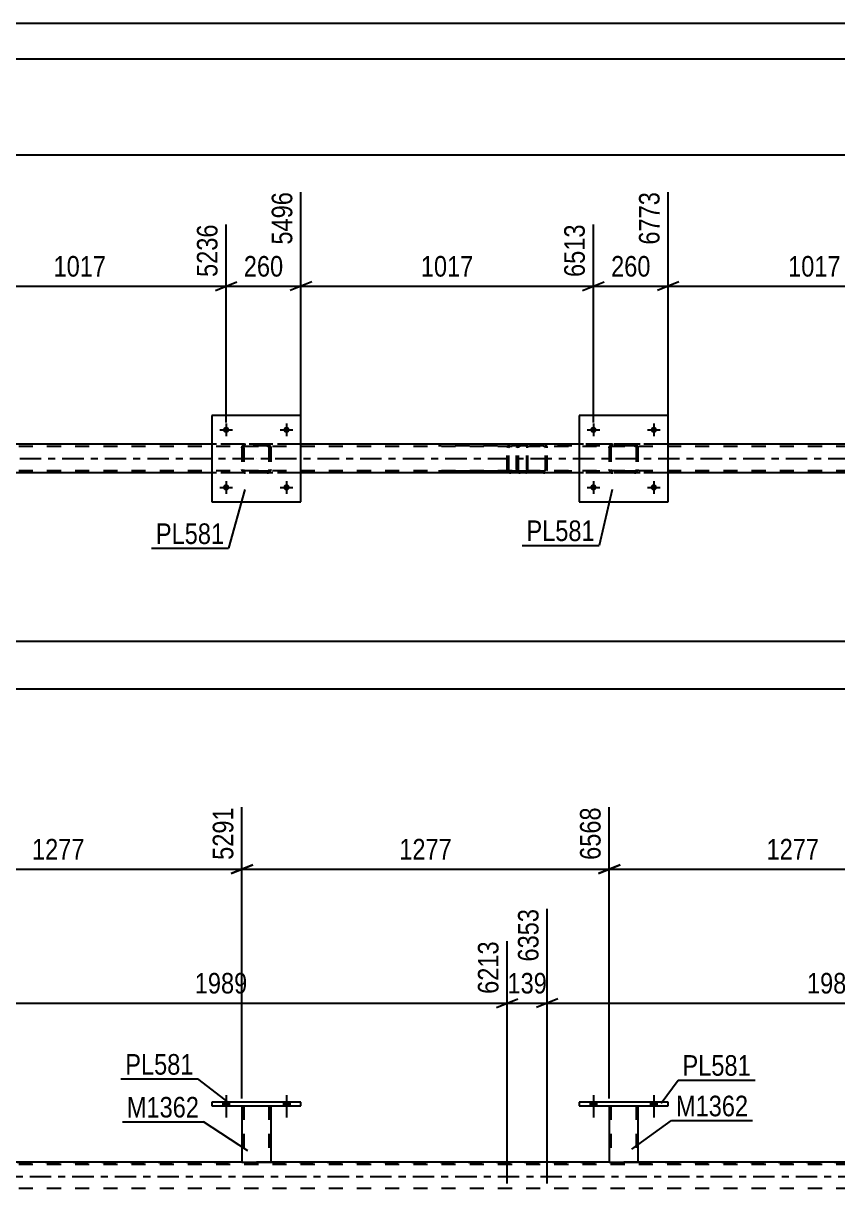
# Model space of a CAD drawing. Header units: millimetres. Extents: x -75 to 766, y -434 to 160.
# Drawn here: x 172.3 to 285.6, y -1.8 to 160.4 of the extents above; entities that cross this region are included whole.
import ezdxf

# ---------------------------------------------------------------- set-up
doc = ezdxf.new("R2010")
doc.units = ezdxf.units.MM
doc.linetypes.add('DXK_LINE_DOT2', pattern=[3.9198, 1.9599, -1.9599])
doc.linetypes.add('DXK_LINE_DOT3', pattern=[5.9187, 2.979, -0.9799, 0.9799, -0.9799])
doc.styles.add('Arial Narrow', font='ARIALN.TTF', dxfattribs={"height": 0.2})

# ---------------------------------------------------------------- blocks, each defined once
blk = doc.blocks.new('Unknown-814185074-1135')
at = {"color": 5, "linetype": 'Continuous'}
for p, q in [((766.44, 160.41), (-74.56, 160.41)), ((761.44, 155.41), (-69.56, 155.41))]:
    blk.add_line(p, q, dxfattribs=at)
blk = doc.blocks.new('Bolt-814185074-2464 - 2456')
at = {"linetype": 'Continuous'}
for points in [[(200.95, 103.86, -1), (200.07, 103.86, -1)], [(209.35, 103.86, -1), (208.47, 103.86, -1)]]:
    blk.add_hatch(color=1, dxfattribs=at).paths.add_polyline_path(points)
at = {"color": 1, "linetype": 'Continuous'}
for p, q in [((199.63, 103.86), (201.39, 103.86)), ((200.51, 104.74), (200.51, 102.98)), ((208.03, 103.86), (209.79, 103.86)), ((208.91, 104.74), (208.91, 102.98))]:
    blk.add_line(p, q, dxfattribs=at)
blk = doc.blocks.new('Bolt-814185074-2465 - 2456')
at = {"linetype": 'Continuous'}
for points in [[(200.95, 95.86, -1), (200.07, 95.86, -1)], [(209.35, 95.86, -1), (208.47, 95.86, -1)]]:
    blk.add_hatch(color=1, dxfattribs=at).paths.add_polyline_path(points)
at = {"color": 1, "linetype": 'Continuous'}
for p, q in [((199.63, 95.86), (201.39, 95.86)), ((200.51, 96.74), (200.51, 94.98)), ((208.03, 95.86), (209.79, 95.86)), ((208.91, 96.74), (208.91, 94.98))]:
    blk.add_line(p, q, dxfattribs=at)
blk = doc.blocks.new('Bolt-814185074-2466 - 2456')
at = {"linetype": 'Continuous'}
for points in [[(252.03, 103.86, -1), (251.15, 103.86, -1)], [(260.43, 103.86, -1), (259.55, 103.86, -1)]]:
    blk.add_hatch(color=1, dxfattribs=at).paths.add_polyline_path(points)
at = {"color": 1, "linetype": 'Continuous'}
for p, q in [((250.71, 103.86), (252.47, 103.86)), ((251.59, 104.74), (251.59, 102.98)), ((259.11, 103.86), (260.87, 103.86)), ((259.99, 104.74), (259.99, 102.98))]:
    blk.add_line(p, q, dxfattribs=at)
blk = doc.blocks.new('Bolt-814185074-2467 - 2456')
at = {"linetype": 'Continuous'}
for points in [[(252.03, 95.86, -1), (251.15, 95.86, -1)], [(260.43, 95.86, -1), (259.55, 95.86, -1)]]:
    blk.add_hatch(color=1, dxfattribs=at).paths.add_polyline_path(points)
at = {"color": 1, "linetype": 'Continuous'}
for p, q in [((250.71, 95.86), (252.47, 95.86)), ((251.59, 96.74), (251.59, 94.98)), ((259.11, 95.86), (260.87, 95.86)), ((259.99, 96.74), (259.99, 94.98))]:
    blk.add_line(p, q, dxfattribs=at)
blk = doc.blocks.new('Part-814185074-2602 - 2456')
at = {"color": 7, "linetype": 'DXK_LINE_DOT2'}
for p, q in [((640.09, 101.54), (35.67, 101.54)), ((636.85, 101.86), (96.35, 101.86)), ((210.91, 101.86), (198.51, 101.86)), ((261.99, 101.86), (249.59, 101.86)), ((640.09, 98.18), (35.67, 98.18)), ((636.85, 97.86), (96.35, 97.86)), ((210.91, 97.86), (198.51, 97.86)), ((261.99, 97.86), (249.59, 97.86))]:
    blk.add_line(p, q, dxfattribs=at)
at = {"color": 2, "linetype": 'Continuous'}
for p, q in [((198.51, 101.86), (159.83, 101.86)), ((249.59, 101.86), (210.91, 101.86)), ((300.67, 101.86), (261.99, 101.86)), ((198.51, 97.86), (159.83, 97.86)), ((249.59, 97.86), (210.91, 97.86)), ((300.67, 97.86), (261.99, 97.86))]:
    blk.add_line(p, q, dxfattribs=at)
at = {"color": 7, "linetype": 'DXK_LINE_DOT3'}
blk.add_line((35.67, 99.86), (640.09, 99.86), dxfattribs=at)
blk = doc.blocks.new('Part-814185074-2514 - 2456')
at = {"color": 2, "linetype": 'Continuous'}
for p, q in [((210.91, 105.86), (198.51, 105.86)), ((198.51, 105.86), (198.51, 93.86)), ((210.91, 93.86), (210.91, 105.86)), ((198.51, 93.86), (210.91, 93.86))]:
    blk.add_line(p, q, dxfattribs=at)
blk = doc.blocks.new('Part-814185074-2515 - 2456')
at = {"color": 7, "linetype": 'DXK_LINE_DOT2'}
for p, q in [((202.71, 101.38), (202.74, 101.57)), ((202.74, 101.57), (202.71, 101.38)), ((202.71, 101.38), (202.71, 98.34)), ((202.95, 101.38), (202.97, 101.48)), ((202.95, 101.38), (202.95, 98.34)), ((202.97, 101.48), (203.02, 101.55)), ((203, 101.83), (203.19, 101.86)), ((203.19, 101.86), (203, 101.83)), ((203.02, 101.55), (203.1, 101.61)), ((203.1, 101.61), (203.19, 101.62)), ((206.23, 101.86), (203.19, 101.86)), ((206.23, 101.62), (203.19, 101.62)), ((206.23, 101.86), (206.41, 101.83)), ((206.41, 101.83), (206.23, 101.86)), ((206.23, 101.62), (206.32, 101.61)), ((206.32, 101.61), (206.4, 101.55)), ((206.4, 101.55), (206.45, 101.48)), ((206.45, 101.48), (206.47, 101.38)), ((206.47, 101.38), (206.47, 98.34)), ((206.67, 101.57), (206.71, 101.38)), ((206.71, 101.38), (206.67, 101.57)), ((206.71, 101.38), (206.71, 98.34)), ((202.74, 98.16), (202.71, 98.34)), ((202.71, 98.34), (202.74, 98.16)), ((202.97, 98.25), (202.95, 98.34)), ((203.02, 98.17), (202.97, 98.25)), ((203.19, 97.86), (203, 97.9)), ((203, 97.9), (203.19, 97.86)), ((203.1, 98.12), (203.02, 98.17)), ((203.19, 98.1), (203.1, 98.12)), ((206.23, 98.1), (203.19, 98.1)), ((206.23, 97.86), (203.19, 97.86)), ((206.32, 98.12), (206.23, 98.1)), ((206.41, 97.9), (206.23, 97.86)), ((206.23, 97.86), (206.41, 97.9)), ((206.4, 98.17), (206.32, 98.12)), ((206.45, 98.25), (206.4, 98.17)), ((206.47, 98.34), (206.45, 98.25)), ((206.71, 98.34), (206.67, 98.16)), ((206.67, 98.16), (206.71, 98.34))]:
    blk.add_line(p, q, dxfattribs=at)
at = {"color": 7, "linetype": 'DXK_LINE_DOT3'}
blk.add_line((204.71, 99.86), (204.71, 99.86), dxfattribs=at)
at = {"color": 7, "linetype": 'DXK_LINE_DOT2'}
for centre, start, end in [((203.19, 101.38), 112.5, 157.5), ((203.19, 101.38), 112.5, 157.5), ((206.23, 101.38), 22.5, 67.5), ((206.23, 101.38), 22.5, 67.5), ((203.19, 98.34), 202.5, 247.5), ((203.19, 98.34), 202.5, 247.5), ((206.23, 98.34), 292.5, 337.5), ((206.23, 98.34), 292.5, 337.5)]:
    blk.add_arc(centre, 0.48, start, end, dxfattribs=at)
blk = doc.blocks.new('Part-814185074-2520 - 2456')
at = {"color": 2, "linetype": 'Continuous'}
for p, q in [((261.99, 105.86), (249.59, 105.86)), ((249.59, 105.86), (249.59, 93.86)), ((261.99, 93.86), (261.99, 105.86)), ((249.59, 93.86), (261.99, 93.86))]:
    blk.add_line(p, q, dxfattribs=at)
blk = doc.blocks.new('Part-814185074-2521 - 2456')
at = {"color": 7, "linetype": 'DXK_LINE_DOT2'}
for p, q in [((253.79, 101.38), (253.82, 101.57)), ((253.82, 101.57), (253.79, 101.38)), ((253.79, 101.38), (253.79, 98.34)), ((254.03, 101.38), (254.05, 101.48)), ((254.03, 101.38), (254.03, 98.34)), ((254.05, 101.48), (254.1, 101.55)), ((254.08, 101.83), (254.27, 101.86)), ((254.27, 101.86), (254.08, 101.83)), ((254.1, 101.55), (254.18, 101.61)), ((254.18, 101.61), (254.27, 101.62)), ((257.31, 101.86), (254.27, 101.86)), ((257.31, 101.62), (254.27, 101.62)), ((257.31, 101.86), (257.49, 101.83)), ((257.49, 101.83), (257.31, 101.86)), ((257.31, 101.62), (257.4, 101.61)), ((257.4, 101.61), (257.48, 101.55)), ((257.48, 101.55), (257.53, 101.48)), ((257.53, 101.48), (257.55, 101.38)), ((257.55, 101.38), (257.55, 98.34)), ((257.75, 101.57), (257.79, 101.38)), ((257.79, 101.38), (257.75, 101.57)), ((257.79, 101.38), (257.79, 98.34)), ((253.82, 98.16), (253.79, 98.34)), ((253.79, 98.34), (253.82, 98.16)), ((254.05, 98.25), (254.03, 98.34)), ((254.1, 98.17), (254.05, 98.25)), ((254.27, 97.86), (254.08, 97.9)), ((254.08, 97.9), (254.27, 97.86)), ((254.18, 98.12), (254.1, 98.17)), ((254.27, 98.1), (254.18, 98.12)), ((257.31, 98.1), (254.27, 98.1)), ((257.31, 97.86), (254.27, 97.86)), ((257.4, 98.12), (257.31, 98.1)), ((257.49, 97.9), (257.31, 97.86)), ((257.31, 97.86), (257.49, 97.9)), ((257.48, 98.17), (257.4, 98.12)), ((257.53, 98.25), (257.48, 98.17)), ((257.55, 98.34), (257.53, 98.25)), ((257.79, 98.34), (257.75, 98.16)), ((257.75, 98.16), (257.79, 98.34))]:
    blk.add_line(p, q, dxfattribs=at)
at = {"color": 7, "linetype": 'DXK_LINE_DOT3'}
blk.add_line((255.79, 99.86), (255.79, 99.86), dxfattribs=at)
at = {"color": 7, "linetype": 'DXK_LINE_DOT2'}
for centre, start, end in [((254.27, 101.38), 112.5, 157.5), ((254.27, 101.38), 112.5, 157.5), ((257.31, 101.38), 22.5, 67.5), ((257.31, 101.38), 22.5, 67.5), ((254.27, 98.34), 202.5, 247.5), ((254.27, 98.34), 202.5, 247.5), ((257.31, 98.34), 292.5, 337.5), ((257.31, 98.34), 292.5, 337.5)]:
    blk.add_arc(centre, 0.48, start, end, dxfattribs=at)
blk = doc.blocks.new('Part-814185074-2662 - 2456')
at = {"color": 7, "linetype": 'DXK_LINE_DOT2'}
for p, q in [((240.94, 101.52), (240.91, 101.38)), ((240.91, 98.34), (240.91, 101.38)), ((240.95, 101.57), (240.94, 101.52)), ((241.16, 101.38), (241.18, 101.48)), ((241.16, 98.34), (241.16, 101.38)), ((241.18, 101.48), (241.24, 101.55)), ((241.42, 101.86), (241.22, 101.83)), ((241.24, 101.55), (241.32, 101.61)), ((241.32, 101.61), (241.42, 101.62)), ((256.41, 101.86), (241.42, 101.86)), ((256.41, 101.62), (241.42, 101.62)), ((244.85, 101.83), (244.65, 101.86)), ((244.65, 101.62), (244.75, 101.61)), ((244.75, 101.61), (244.83, 101.55)), ((244.83, 101.55), (244.89, 101.48)), ((244.89, 101.48), (244.91, 101.38)), ((244.91, 98.34), (244.91, 101.38)), ((245.14, 101.52), (245.13, 101.57)), ((245.17, 101.38), (245.14, 101.52)), ((245.17, 98.34), (245.17, 101.38)), ((240.91, 98.34), (240.93, 98.26)), ((240.93, 98.26), (240.95, 98.16)), ((241.18, 98.28), (241.16, 98.34)), ((241.18, 98.25), (241.18, 98.28)), ((241.24, 98.17), (241.18, 98.25)), ((241.22, 97.9), (241.42, 97.86)), ((241.32, 98.12), (241.24, 98.17)), ((241.42, 98.1), (241.32, 98.12)), ((256.41, 98.1), (241.42, 98.1)), ((256.41, 97.86), (241.42, 97.86)), ((244.75, 98.12), (244.65, 98.1)), ((244.65, 97.86), (244.85, 97.9)), ((244.83, 98.17), (244.75, 98.12)), ((244.89, 98.25), (244.83, 98.17)), ((244.89, 98.25), (244.9, 98.28)), ((244.9, 98.28), (244.91, 98.34)), ((245.13, 98.16), (245.15, 98.26)), ((245.15, 98.26), (245.17, 98.34))]:
    blk.add_line(p, q, dxfattribs=at)
for centre, start, end in [((241.4, 101.36), 110.7583, 155.68), ((244.67, 101.36), 24.32, 69.2417), ((241.4, 98.36), 204.32, 249.2417)]:
    blk.add_arc(centre, 0.496, start, end, dxfattribs=at)
blk = doc.blocks.new('Part-814185074-2663 - 2456')
at = {"color": 7, "linetype": 'DXK_LINE_DOT2'}
for p, q in [((242.18, 101.86), (230.03, 101.86)), ((242.18, 101.62), (230.03, 101.62)), ((239.62, 101.52), (239.59, 101.38)), ((239.59, 98.34), (239.59, 101.38)), ((239.63, 101.57), (239.62, 101.52)), ((239.84, 101.38), (239.86, 101.48)), ((239.84, 98.34), (239.84, 101.38)), ((239.86, 101.48), (239.92, 101.55)), ((240.09, 101.86), (239.9, 101.83)), ((239.92, 101.55), (240, 101.61)), ((240, 101.61), (240.09, 101.62)), ((240.91, 101.62), (240.91, 101.86)), ((242.29, 101.83), (242.18, 101.86)), ((242.18, 101.62), (242.24, 101.61)), ((242.24, 101.61), (242.28, 101.55)), ((242.28, 101.55), (242.31, 101.48)), ((242.38, 101.72), (242.29, 101.83)), ((242.31, 101.48), (242.32, 101.38)), ((242.32, 98.34), (242.32, 101.38)), ((242.43, 101.57), (242.38, 101.72)), ((242.46, 101.38), (242.43, 101.57)), ((242.46, 98.34), (242.46, 101.38)), ((242.18, 98.1), (230.03, 98.1)), ((242.18, 97.86), (230.03, 97.86)), ((239.59, 98.34), (239.61, 98.26)), ((239.61, 98.26), (239.63, 98.16)), ((239.86, 98.28), (239.84, 98.34)), ((239.86, 98.25), (239.86, 98.28)), ((239.92, 98.17), (239.86, 98.25)), ((239.9, 97.9), (240.09, 97.86)), ((240, 98.12), (239.92, 98.17)), ((240.09, 98.1), (240, 98.12)), ((240.91, 97.86), (240.91, 98.1)), ((242.24, 98.12), (242.18, 98.1)), ((242.18, 97.86), (242.29, 97.9)), ((242.28, 98.17), (242.24, 98.12)), ((242.31, 98.25), (242.28, 98.17)), ((242.29, 97.9), (242.38, 98)), ((242.32, 98.34), (242.31, 98.25)), ((242.38, 98), (242.43, 98.16)), ((242.43, 98.16), (242.46, 98.34))]:
    blk.add_line(p, q, dxfattribs=at)
for centre, start, end in [((240.08, 101.37), 111.1938, 156.1502), ((240.08, 98.36), 203.8498, 248.8062)]:
    blk.add_arc(centre, 0.492, start, end, dxfattribs=at)
blk = doc.blocks.new('Bolt-814185074-3460 - 3452')
at = {"linetype": 'Continuous'}
for points in [[(200.07, 9.84), (200.95, 9.84), (200.95, 10.32), (200.07, 10.32)], [(208.47, 9.84), (209.35, 9.84), (209.35, 10.32), (208.47, 10.32)]]:
    blk.add_hatch(color=1, dxfattribs=at).paths.add_polyline_path(points)
at = {"color": 1, "linetype": 'Continuous'}
for p, q in [((200.07, 10.32), (200.07, 9.84)), ((200.51, 11.32), (200.51, 8.2)), ((200.95, 10.32), (200.95, 9.84)), ((208.47, 10.32), (208.47, 9.84)), ((208.91, 11.32), (208.91, 8.2)), ((209.35, 10.32), (209.35, 9.84))]:
    blk.add_line(p, q, dxfattribs=at)
blk = doc.blocks.new('Part-814185074-3522 - 3452')
at = {"color": 2, "linetype": 'Continuous'}
for p, q in [((198.51, 10.32), (198.51, 9.84)), ((210.91, 10.32), (198.51, 10.32)), ((198.51, 9.84), (210.91, 9.84)), ((210.91, 9.84), (210.91, 10.32))]:
    blk.add_line(p, q, dxfattribs=at)
blk = doc.blocks.new('Bolt-814185074-3461 - 3452')
at = {"linetype": 'Continuous'}
for points in [[(200.07, 9.84), (200.95, 9.84), (200.95, 10.32), (200.07, 10.32)], [(208.47, 9.84), (209.35, 9.84), (209.35, 10.32), (208.47, 10.32)]]:
    blk.add_hatch(color=1, dxfattribs=at).paths.add_polyline_path(points)
at = {"color": 1, "linetype": 'Continuous'}
for p, q in [((200.07, 10.32), (200.07, 9.84)), ((200.51, 11.32), (200.51, 8.2)), ((200.95, 10.32), (200.95, 9.84)), ((208.47, 10.32), (208.47, 9.84)), ((208.91, 11.32), (208.91, 8.2)), ((209.35, 10.32), (209.35, 9.84))]:
    blk.add_line(p, q, dxfattribs=at)
blk = doc.blocks.new('Bolt-814185074-3462 - 3452')
at = {"linetype": 'Continuous'}
for points in [[(251.15, 9.84), (252.03, 9.84), (252.03, 10.32), (251.15, 10.32)], [(259.55, 9.84), (260.43, 9.84), (260.43, 10.32), (259.55, 10.32)]]:
    blk.add_hatch(color=1, dxfattribs=at).paths.add_polyline_path(points)
at = {"color": 1, "linetype": 'Continuous'}
for p, q in [((251.15, 10.32), (251.15, 9.84)), ((251.59, 11.32), (251.59, 8.2)), ((252.03, 10.32), (252.03, 9.84)), ((259.55, 10.32), (259.55, 9.84)), ((259.99, 11.32), (259.99, 8.2)), ((260.43, 10.32), (260.43, 9.84))]:
    blk.add_line(p, q, dxfattribs=at)
blk = doc.blocks.new('Part-814185074-3527 - 3452')
at = {"color": 2, "linetype": 'Continuous'}
for p, q in [((202.71, 9.84), (202.71, 2)), ((206.71, 9.84), (206.71, 2)), ((202.71, 2), (206.71, 2))]:
    blk.add_line(p, q, dxfattribs=at)
at = {"color": 7, "linetype": 'DXK_LINE_DOT2'}
for p, q in [((202.71, 9.84), (206.71, 9.84)), ((202.71, 9.84), (202.71, 9.84)), ((202.71, 9.84), (202.71, 9.84)), ((202.95, 9.84), (202.95, 2)), ((206.47, 9.84), (206.47, 2)), ((206.71, 9.84), (206.71, 9.84)), ((206.71, 9.84), (206.71, 9.84)), ((206.41, 2), (206.45, 2)), ((206.41, 2), (206.45, 2)), ((206.45, 2), (206.47, 2)), ((206.45, 2), (206.47, 2))]:
    blk.add_line(p, q, dxfattribs=at)
blk = doc.blocks.new('Bolt-814185074-3463 - 3452')
at = {"linetype": 'Continuous'}
for points in [[(251.15, 9.84), (252.03, 9.84), (252.03, 10.32), (251.15, 10.32)], [(259.55, 9.84), (260.43, 9.84), (260.43, 10.32), (259.55, 10.32)]]:
    blk.add_hatch(color=1, dxfattribs=at).paths.add_polyline_path(points)
at = {"color": 1, "linetype": 'Continuous'}
for p, q in [((251.15, 10.32), (251.15, 9.84)), ((251.59, 11.32), (251.59, 8.2)), ((252.03, 10.32), (252.03, 9.84)), ((259.55, 10.32), (259.55, 9.84)), ((259.99, 11.32), (259.99, 8.2)), ((260.43, 10.32), (260.43, 9.84))]:
    blk.add_line(p, q, dxfattribs=at)
blk = doc.blocks.new('Part-814185074-3532 - 3452')
at = {"color": 2, "linetype": 'Continuous'}
for p, q in [((249.59, 10.32), (249.59, 9.84)), ((261.99, 10.32), (249.59, 10.32)), ((249.59, 9.84), (261.99, 9.84)), ((261.99, 9.84), (261.99, 10.32))]:
    blk.add_line(p, q, dxfattribs=at)
blk = doc.blocks.new('Part-814185074-3537 - 3452')
at = {"color": 2, "linetype": 'Continuous'}
for p, q in [((253.79, 9.84), (253.79, 2)), ((257.79, 9.84), (257.79, 2)), ((253.79, 2), (257.79, 2))]:
    blk.add_line(p, q, dxfattribs=at)
at = {"color": 7, "linetype": 'DXK_LINE_DOT2'}
for p, q in [((253.79, 9.84), (257.79, 9.84)), ((253.79, 9.84), (253.79, 9.84)), ((253.79, 9.84), (253.79, 9.84)), ((254.03, 9.84), (254.03, 2)), ((257.55, 9.84), (257.55, 2)), ((257.79, 9.84), (257.79, 9.84)), ((257.79, 9.84), (257.79, 9.84)), ((257.49, 2), (257.53, 2)), ((257.49, 2), (257.53, 2)), ((257.53, 2), (257.55, 2)), ((257.53, 2), (257.55, 2))]:
    blk.add_line(p, q, dxfattribs=at)
blk = doc.blocks.new('Part-814185074-3741 - 3452')
at = {"color": 7, "linetype": 'DXK_LINE_DOT3'}
blk.add_line((205.44, -132.62), (154.48, 7.4), dxfattribs=at)
at = {"color": 2, "linetype": 'Continuous'}
for p, q in [((160.03, -2), (155.77, -2)), ((202.4, -118.4), (160.03, -2)), ((198.14, -118.4), (157.32, -6.25))]:
    blk.add_line(p, q, dxfattribs=at)
at = {"color": 7, "linetype": 'DXK_LINE_DOT2'}
for p, q in [((155.77, -2), (157.32, -6.25)), ((200.15, -123.22), (156.03, -2)), ((203.9, -123.22), (159.78, -2)), ((199.89, -123.22), (198.14, -118.4)), ((204.15, -123.22), (202.4, -118.4)), ((204.15, -123.22), (199.89, -123.22))]:
    blk.add_line(p, q, dxfattribs=at)
blk = doc.blocks.new('Part-814185074-3752 - 3452')
at = {"color": 7, "linetype": 'DXK_LINE_DOT2'}
for p, q in [((640.09, 1.68), (25.23, 1.68)), ((65.63, 2), (640.09, 2)), ((206.71, 2), (202.71, 2)), ((257.79, 2), (253.79, 2)), ((640.09, -1.68), (25.23, -1.68))]:
    blk.add_line(p, q, dxfattribs=at)
at = {"color": 2, "linetype": 'Continuous'}
for p, q in [((202.71, 2), (155.63, 2)), ((253.79, 2), (206.71, 2)), ((304.87, 2), (257.79, 2))]:
    blk.add_line(p, q, dxfattribs=at)
at = {"color": 7, "linetype": 'DXK_LINE_DOT3'}
blk.add_line((25.23, 0), (640.09, 0), dxfattribs=at)
blk = doc.blocks.new('StraightDimension-814185074-2803 - 2456')
at = {"color": 7, "linetype": 'Continuous'}
blk.add_line((10.44, 67.82), (640.09, 67.82), dxfattribs=at)
blk = doc.blocks.new('StraightDimension-814185074-2931 - 2456')
at = {"color": 7, "linetype": 'Continuous'}
blk.add_line((9.8, 142.12), (640.73, 142.12), dxfattribs=at)
blk = doc.blocks.new('StraightDimension-814185074-2954 - 2456')
at = {"color": 7, "linetype": 'Continuous'}
blk.add_line((74.73, 74.47), (640.09, 74.47), dxfattribs=at)
blk = doc.blocks.new('StraightDimension-814185074-11584 - 2456')
at = {"color": 7, "linetype": 'Continuous'}
for p, q in [((261.99, 102.86), (261.99, 136.94)), ((302.67, 104.86), (302.67, 132.44)), ((263.49, 124.43), (260.49, 123.23)), ((261.99, 123.83), (302.67, 123.83)), ((301.17, 123.23), (304.17, 124.43))]:
    blk.add_line(p, q, dxfattribs=at)
at = {"color": 0, "linetype": 'Continuous'}
blk.add_wipeout([(302.07, 133.04), (297.87, 133.04), (297.87, 124.53), (302.07, 124.53)], dxfattribs=at)
at = {"color": 0}
blk.add_wipeout([(286.58, 124.58), (286.58, 128.78), (278.07, 128.78), (278.07, 124.58)], dxfattribs=at)
at = {"color": 3, "linetype": 'Continuous', "style": 'Arial Narrow'}
blk.add_text('7790', height=2.863, rotation=90.0002, dxfattribs=at).set_placement((301.47, 125.13))
at = {"color": 3, "style": 'Arial Narrow'}
blk.add_text('1017', height=2.863, dxfattribs=at).set_placement((278.67, 125.18))
blk = doc.blocks.new('StraightDimension-814185074-11585 - 2456')
at = {"color": 7, "linetype": 'Continuous'}
for p, q in [((261.99, 102.86), (261.99, 136.94)), ((251.59, 104.86), (251.59, 132.44)), ((250.09, 123.23), (253.09, 124.43)), ((251.59, 123.83), (261.99, 123.83)), ((263.49, 124.43), (260.49, 123.23))]:
    blk.add_line(p, q, dxfattribs=at)
at = {"color": 0}
blk.add_wipeout([(260.13, 124.58), (260.13, 128.78), (253.45, 128.78), (253.45, 124.58)], dxfattribs=at)
at = {"color": 3, "style": 'Arial Narrow'}
blk.add_text('260', height=2.863, dxfattribs=at).set_placement((254.05, 125.18))
at = {"color": 0, "linetype": 'Continuous'}
blk.add_wipeout([(261.39, 137.54), (257.19, 137.54), (257.19, 129.03), (261.39, 129.03)], dxfattribs=at)
at = {"color": 3, "linetype": 'Continuous', "style": 'Arial Narrow'}
blk.add_text('6773', height=2.863, rotation=90.0002, dxfattribs=at).set_placement((260.79, 129.63))
blk = doc.blocks.new('StraightDimension-814185074-11586 - 2456')
at = {"color": 7, "linetype": 'Continuous'}
for p, q in [((210.91, 102.86), (210.91, 136.94)), ((251.59, 104.86), (251.59, 132.44)), ((212.41, 124.43), (209.41, 123.23)), ((210.91, 123.83), (251.59, 123.83)), ((250.09, 123.23), (253.09, 124.43))]:
    blk.add_line(p, q, dxfattribs=at)
at = {"color": 0, "linetype": 'Continuous'}
blk.add_wipeout([(250.99, 133.04), (246.79, 133.04), (246.79, 124.53), (250.99, 124.53)], dxfattribs=at)
at = {"color": 0}
blk.add_wipeout([(235.5, 124.58), (235.5, 128.78), (226.99, 128.78), (226.99, 124.58)], dxfattribs=at)
at = {"color": 3, "linetype": 'Continuous', "style": 'Arial Narrow'}
blk.add_text('6513', height=2.863, rotation=90.0002, dxfattribs=at).set_placement((250.39, 125.13))
at = {"color": 3, "style": 'Arial Narrow'}
blk.add_text('1017', height=2.863, dxfattribs=at).set_placement((227.59, 125.18))
blk = doc.blocks.new('StraightDimension-814185074-11587 - 2456')
at = {"color": 7, "linetype": 'Continuous'}
for p, q in [((210.91, 102.86), (210.91, 136.94)), ((200.51, 104.86), (200.51, 132.44)), ((199.01, 123.23), (202.01, 124.43)), ((200.51, 123.83), (210.91, 123.83)), ((212.41, 124.43), (209.41, 123.23))]:
    blk.add_line(p, q, dxfattribs=at)
at = {"color": 0}
blk.add_wipeout([(209.05, 124.58), (209.05, 128.78), (202.37, 128.78), (202.37, 124.58)], dxfattribs=at)
at = {"color": 3, "style": 'Arial Narrow'}
blk.add_text('260', height=2.863, dxfattribs=at).set_placement((202.97, 125.18))
at = {"color": 0, "linetype": 'Continuous'}
blk.add_wipeout([(210.31, 137.54), (206.11, 137.54), (206.11, 129.03), (210.31, 129.03)], dxfattribs=at)
at = {"color": 3, "linetype": 'Continuous', "style": 'Arial Narrow'}
blk.add_text('5496', height=2.863, rotation=90.0002, dxfattribs=at).set_placement((209.71, 129.63))
blk = doc.blocks.new('StraightDimension-814185074-11588 - 2456')
at = {"color": 7, "linetype": 'Continuous'}
for p, q in [((159.83, 102.77), (159.83, 136.94)), ((200.51, 104.86), (200.51, 132.44)), ((161.33, 124.43), (158.33, 123.23)), ((159.83, 123.83), (200.51, 123.83)), ((199.01, 123.23), (202.01, 124.43))]:
    blk.add_line(p, q, dxfattribs=at)
at = {"color": 0, "linetype": 'Continuous'}
blk.add_wipeout([(199.91, 133.04), (195.71, 133.04), (195.71, 124.53), (199.91, 124.53)], dxfattribs=at)
at = {"color": 0}
blk.add_wipeout([(184.42, 124.58), (184.42, 128.78), (175.91, 128.78), (175.91, 124.58)], dxfattribs=at)
at = {"color": 3, "linetype": 'Continuous', "style": 'Arial Narrow'}
blk.add_text('5236', height=2.863, rotation=90.0002, dxfattribs=at).set_placement((199.31, 125.13))
at = {"color": 3, "style": 'Arial Narrow'}
blk.add_text('1017', height=2.863, dxfattribs=at).set_placement((176.51, 125.18))
blk = doc.blocks.new('StraightDimension-814185074-10519 - 3452')
at = {"color": 7, "linetype": 'Continuous'}
for p, q in [((253.79, 10.84), (253.79, 51.35)), ((304.87, 10.84), (304.87, 51.35)), ((255.29, 43.34), (252.29, 42.14)), ((253.79, 42.74), (304.87, 42.74)), ((303.37, 42.14), (306.37, 43.34))]:
    blk.add_line(p, q, dxfattribs=at)
at = {"color": 0, "linetype": 'Continuous'}
blk.add_wipeout([(304.27, 51.95), (300.07, 51.95), (300.07, 43.44), (304.27, 43.44)], dxfattribs=at)
at = {"color": 0}
blk.add_wipeout([(283.58, 43.49), (283.58, 47.69), (275.07, 47.69), (275.07, 43.49)], dxfattribs=at)
at = {"color": 3, "linetype": 'Continuous', "style": 'Arial Narrow'}
blk.add_text('7845', height=2.863, rotation=90.0002, dxfattribs=at).set_placement((303.67, 44.04))
at = {"color": 3, "style": 'Arial Narrow'}
blk.add_text('1277', height=2.863, dxfattribs=at).set_placement((275.67, 44.09))
blk = doc.blocks.new('StraightDimension-814185074-4439 - 3452')
at = {"color": 7, "linetype": 'Continuous'}
for p, q in [((245.16, -1), (245.16, 37.21)), ((239.59, -1), (239.59, 32.71)), ((238.09, 23.5), (241.09, 24.7)), ((246.66, 24.7), (243.66, 23.5)), ((239.59, 24.1), (245.16, 24.1))]:
    blk.add_line(p, q, dxfattribs=at)
at = {"color": 0}
blk.add_wipeout([(245.72, 24.85), (245.72, 29.05), (239.04, 29.05), (239.04, 24.85)], dxfattribs=at)
at = {"color": 3, "style": 'Arial Narrow'}
blk.add_text('139', height=2.863, dxfattribs=at).set_placement((239.64, 25.45))
at = {"color": 0, "linetype": 'Continuous'}
blk.add_wipeout([(244.56, 37.81), (240.36, 37.81), (240.36, 29.3), (244.56, 29.3)], dxfattribs=at)
at = {"color": 3, "linetype": 'Continuous', "style": 'Arial Narrow'}
blk.add_text('6353', height=2.863, rotation=90.0002, dxfattribs=at).set_placement((243.96, 29.9))
blk = doc.blocks.new('StraightDimension-814185074-4415 - 3452')
at = {"color": 7, "linetype": 'Continuous'}
for p, q in [((245.16, -1), (245.16, 37.21)), ((324.72, -1), (324.72, 32.71)), ((246.66, 24.7), (243.66, 23.5)), ((323.22, 23.5), (326.22, 24.7)), ((245.16, 24.1), (324.72, 24.1))]:
    blk.add_line(p, q, dxfattribs=at)
at = {"color": 0, "linetype": 'Continuous'}
blk.add_wipeout([(324.12, 33.31), (319.92, 33.31), (319.92, 24.8), (324.12, 24.8)], dxfattribs=at)
at = {"color": 0}
blk.add_wipeout([(289.2, 24.85), (289.2, 29.05), (280.69, 29.05), (280.69, 24.85)], dxfattribs=at)
at = {"color": 3, "linetype": 'Continuous', "style": 'Arial Narrow'}
blk.add_text('8342', height=2.863, rotation=90.0002, dxfattribs=at).set_placement((323.52, 25.4))
at = {"color": 3, "style": 'Arial Narrow'}
blk.add_text('1989', height=2.863, dxfattribs=at).set_placement((281.29, 25.45))
blk = doc.blocks.new('StraightDimension-814185074-4463 - 3452')
at = {"color": 7, "linetype": 'Continuous'}
for p, q in [((160.03, -1), (160.03, 37.21)), ((239.59, -1), (239.59, 32.71)), ((161.53, 24.7), (158.53, 23.5)), ((238.09, 23.5), (241.09, 24.7)), ((160.03, 24.1), (239.59, 24.1))]:
    blk.add_line(p, q, dxfattribs=at)
at = {"color": 0, "linetype": 'Continuous'}
blk.add_wipeout([(238.99, 33.31), (234.79, 33.31), (234.79, 24.8), (238.99, 24.8)], dxfattribs=at)
at = {"color": 0}
blk.add_wipeout([(204.07, 24.85), (204.07, 29.05), (195.55, 29.05), (195.55, 24.85)], dxfattribs=at)
at = {"color": 3, "linetype": 'Continuous', "style": 'Arial Narrow'}
blk.add_text('6213', height=2.863, rotation=90.0002, dxfattribs=at).set_placement((238.39, 25.4))
at = {"color": 3, "style": 'Arial Narrow'}
blk.add_text('1989', height=2.863, dxfattribs=at).set_placement((196.15, 25.45))
blk = doc.blocks.new('StraightDimension-814185074-10520 - 3452')
at = {"color": 7, "linetype": 'Continuous'}
for p, q in [((202.71, 10.84), (202.71, 51.35)), ((253.79, 10.84), (253.79, 51.35)), ((204.21, 43.34), (201.21, 42.14)), ((202.71, 42.74), (253.79, 42.74)), ((252.29, 42.14), (255.29, 43.34))]:
    blk.add_line(p, q, dxfattribs=at)
at = {"color": 0, "linetype": 'Continuous'}
blk.add_wipeout([(253.19, 51.95), (248.99, 51.95), (248.99, 43.44), (253.19, 43.44)], dxfattribs=at)
at = {"color": 0}
blk.add_wipeout([(232.5, 43.49), (232.5, 47.69), (223.99, 47.69), (223.99, 43.49)], dxfattribs=at)
at = {"color": 3, "linetype": 'Continuous', "style": 'Arial Narrow'}
blk.add_text('6568', height=2.863, rotation=90.0002, dxfattribs=at).set_placement((252.59, 44.04))
at = {"color": 3, "style": 'Arial Narrow'}
blk.add_text('1277', height=2.863, dxfattribs=at).set_placement((224.59, 44.09))
blk = doc.blocks.new('StraightDimension-814185074-10521 - 3452')
at = {"color": 7, "linetype": 'Continuous'}
for p, q in [((151.63, 10.84), (151.63, 51.35)), ((202.71, 10.84), (202.71, 51.35)), ((153.13, 43.34), (150.13, 42.14)), ((151.63, 42.74), (202.71, 42.74)), ((201.21, 42.14), (204.21, 43.34))]:
    blk.add_line(p, q, dxfattribs=at)
at = {"color": 0, "linetype": 'Continuous'}
blk.add_wipeout([(202.11, 51.95), (197.91, 51.95), (197.91, 43.44), (202.11, 43.44)], dxfattribs=at)
at = {"color": 0}
blk.add_wipeout([(181.42, 43.49), (181.42, 47.69), (172.91, 47.69), (172.91, 43.49)], dxfattribs=at)
at = {"color": 3, "linetype": 'Continuous', "style": 'Arial Narrow'}
blk.add_text('5291', height=2.863, rotation=90.0002, dxfattribs=at).set_placement((201.51, 44.04))
at = {"color": 3, "style": 'Arial Narrow'}
blk.add_text('1277', height=2.863, dxfattribs=at).set_placement((173.51, 44.09))
blk = doc.blocks.new('Mark-814185074-2510 - 2456')
at = {"color": 0}
blk.add_wipeout([(200.24, 87.98), (200.24, 90.98), (190.74, 90.98), (190.74, 87.98)], dxfattribs=at)
blk.add_wipeout([(200.24, 87.98), (200.24, 90.98), (190.74, 90.98), (190.74, 87.98)], dxfattribs=at)
at = {"color": 30, "linetype": 'Continuous'}
for p in [(203.1, 95.58), (190.14, 87.38)]:
    blk.add_line(p, (200.84, 87.38), dxfattribs=at)
at = {"color": 3, "style": 'Arial Narrow'}
blk.add_text('PL581', height=2.863, dxfattribs=at).set_placement((190.74, 87.98))
blk = doc.blocks.new('Mark-814185074-2516 - 2456')
at = {"color": 0}
blk.add_wipeout([(251.78, 88.39), (251.78, 91.39), (242.28, 91.39), (242.28, 88.39)], dxfattribs=at)
blk.add_wipeout([(251.78, 88.39), (251.78, 91.39), (242.28, 91.39), (242.28, 88.39)], dxfattribs=at)
at = {"color": 30, "linetype": 'Continuous'}
for p in [(254.18, 95.58), (241.68, 87.79)]:
    blk.add_line(p, (252.38, 87.79), dxfattribs=at)
at = {"color": 3, "style": 'Arial Narrow'}
blk.add_text('PL581', height=2.863, dxfattribs=at).set_placement((242.28, 88.39))
blk = doc.blocks.new('Mark-814185074-3518 - 3452')
at = {"color": 0}
blk.add_wipeout([(195.98, 14.16), (195.98, 17.16), (186.48, 17.16), (186.48, 14.16)], dxfattribs=at)
blk.add_wipeout([(195.98, 14.16), (195.98, 17.16), (186.48, 17.16), (186.48, 14.16)], dxfattribs=at)
at = {"color": 30, "linetype": 'Continuous'}
for p in [(185.88, 13.56), (201, 10.21)]:
    blk.add_line(p, (196.58, 13.56), dxfattribs=at)
at = {"color": 3, "style": 'Arial Narrow'}
blk.add_text('PL581', height=2.863, dxfattribs=at).set_placement((186.48, 14.16))
blk = doc.blocks.new('Mark-814185074-3523 - 3452')
at = {"color": 0}
blk.add_wipeout([(196.75, 8.2), (196.75, 11.2), (186.7, 11.2), (186.7, 8.2)], dxfattribs=at)
blk.add_wipeout([(196.75, 8.2), (196.75, 11.2), (186.7, 11.2), (186.7, 8.2)], dxfattribs=at)
at = {"color": 30, "linetype": 'Continuous'}
for p in [(186.1, 7.6), (203.52, 3.58)]:
    blk.add_line(p, (197.35, 7.6), dxfattribs=at)
at = {"color": 3, "style": 'Arial Narrow'}
blk.add_text('M1362', height=2.863, dxfattribs=at).set_placement((186.7, 8.2))
blk = doc.blocks.new('Mark-814185074-3528 - 3452')
at = {"color": 0}
blk.add_wipeout([(273.49, 14.01), (273.49, 17.01), (263.98, 17.01), (263.98, 14.01)], dxfattribs=at)
blk.add_wipeout([(273.49, 14.01), (273.49, 17.01), (263.98, 17.01), (263.98, 14.01)], dxfattribs=at)
at = {"color": 30, "linetype": 'Continuous'}
for p, q in [((261.01, 10.19), (263.38, 13.41)), ((263.38, 13.41), (274.09, 13.41))]:
    blk.add_line(p, q, dxfattribs=at)
at = {"color": 3, "style": 'Arial Narrow'}
blk.add_text('PL581', height=2.863, dxfattribs=at).set_placement((263.98, 14.01))
blk = doc.blocks.new('Mark-814185074-3533 - 3452')
at = {"color": 0}
blk.add_wipeout([(273.12, 8.37), (273.12, 11.37), (263.07, 11.37), (263.07, 8.37)], dxfattribs=at)
blk.add_wipeout([(273.12, 8.37), (273.12, 11.37), (263.07, 11.37), (263.07, 8.37)], dxfattribs=at)
at = {"color": 30, "linetype": 'Continuous'}
for p, q in [((256.95, 3.8), (262.47, 7.77)), ((262.47, 7.77), (273.72, 7.77))]:
    blk.add_line(p, q, dxfattribs=at)
at = {"color": 3, "style": 'Arial Narrow'}
blk.add_text('M1362', height=2.863, dxfattribs=at).set_placement((263.07, 8.37))

msp = doc.modelspace()

# ---------------------------------------------------------------- block references
for name in ['Unknown-814185074-1135', 'Part-814185074-2514 - 2456', 'Part-814185074-2520 - 2456', 'Bolt-814185074-2464 - 2456', 'Bolt-814185074-2466 - 2456', 'Part-814185074-2602 - 2456', 'Part-814185074-2515 - 2456', 'Part-814185074-2663 - 2456', 'Part-814185074-2662 - 2456', 'Part-814185074-2521 - 2456', 'Bolt-814185074-2465 - 2456', 'Bolt-814185074-2467 - 2456', 'Part-814185074-3522 - 3452', 'Bolt-814185074-3460 - 3452', 'Bolt-814185074-3461 - 3452', 'Part-814185074-3527 - 3452', 'Part-814185074-3532 - 3452', 'Bolt-814185074-3462 - 3452', 'Bolt-814185074-3463 - 3452', 'Part-814185074-3537 - 3452', 'Part-814185074-3741 - 3452', 'Part-814185074-3752 - 3452']:
    msp.add_blockref(name, (0, 0))

# ---------------------------------------------------------------- next in the draw order: block references
for name in ['StraightDimension-814185074-2931 - 2456', 'StraightDimension-814185074-2803 - 2456', 'StraightDimension-814185074-10519 - 3452', 'StraightDimension-814185074-4439 - 3452']:
    msp.add_blockref(name, (0, 0))

# ---------------------------------------------------------------- next in the draw order: block references
for name in ['StraightDimension-814185074-11584 - 2456', 'StraightDimension-814185074-2954 - 2456', 'StraightDimension-814185074-4463 - 3452', 'StraightDimension-814185074-4415 - 3452']:
    msp.add_blockref(name, (0, 0))

# ---------------------------------------------------------------- next in the draw order: block references
for name in ['StraightDimension-814185074-11585 - 2456', 'Mark-814185074-2510 - 2456', 'Mark-814185074-2516 - 2456', 'StraightDimension-814185074-10520 - 3452', 'Mark-814185074-3528 - 3452']:
    msp.add_blockref(name, (0, 0))

# ---------------------------------------------------------------- next in the draw order: block references
for name in ['StraightDimension-814185074-11586 - 2456', 'StraightDimension-814185074-10521 - 3452', 'Mark-814185074-3533 - 3452']:
    msp.add_blockref(name, (0, 0))

# ---------------------------------------------------------------- next in the draw order: block references
for name in ['StraightDimension-814185074-11587 - 2456', 'Mark-814185074-3518 - 3452']:
    msp.add_blockref(name, (0, 0))

# ---------------------------------------------------------------- next in the draw order: block references
for name in ['StraightDimension-814185074-11588 - 2456', 'Mark-814185074-3523 - 3452']:
    msp.add_blockref(name, (0, 0))

doc.saveas('drawing.dxf')
